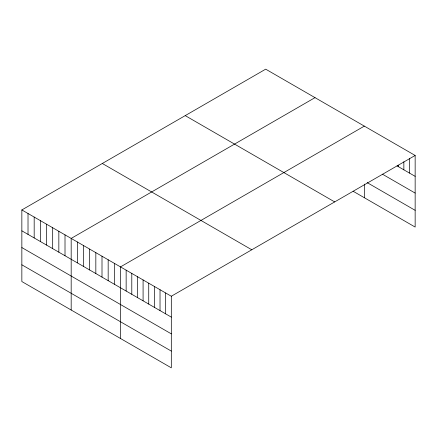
<?xml version="1.0" encoding="UTF-8"?>
<svg xmlns="http://www.w3.org/2000/svg" width="437" height="437" viewBox="0 0 437 437"><rect width="100%" height="100%" fill="white"/><g stroke="black" fill="none" stroke-linecap="round" stroke-linejoin="round"><path stroke-width="0.66" d="M21.85 209.94L171.315 296.237L171.315 367.834L21.85 281.543L21.85 209.94L265.685 69.166L415.15 155.457L415.15 227.06L353.123 191.248M315.006 97.642L71.176 238.416L71.176 310.019M364.332 126.118L120.497 266.892L120.497 338.495M171.315 296.237L415.15 155.457M397.08 165.913L415.15 176.34M382.402 174.172L415.15 193.078M367.156 182.611L415.15 210.323M185.217 115.619L334.687 201.916M102.313 163.482L251.783 249.778M21.85 230.823L171.315 317.12M21.85 247.56L171.315 333.857M21.85 264.806L171.315 351.097M409.502 158.26L409.502 173.085M403.859 161.739L403.859 169.824M398.211 165.213L398.211 166.563M364.332 184.081L364.332 197.721M165.672 292.976L165.672 313.859M160.024 289.715L160.024 310.598M154.376 286.454L154.376 307.337M148.733 283.192L148.733 304.081M143.085 279.937L143.085 300.82M137.436 276.676L137.436 297.559M131.794 273.415L131.794 294.298M126.146 270.153L126.146 291.037M114.336 263.336L114.336 284.219M108.168 259.775L108.168 280.658M102.001 256.213L102.001 277.102M95.834 252.657L95.834 273.54M89.672 249.095L89.672 269.979M83.505 245.534L83.505 266.423M77.338 241.978L77.338 262.861M65.009 234.86L65.009 255.743M58.842 231.299L58.842 252.182M52.68 227.737L52.68 248.62M46.513 224.181L46.513 245.064M40.346 220.619L40.346 241.503M34.179 217.058L34.179 237.941M28.017 213.502L28.017 234.385"/></g></svg>
